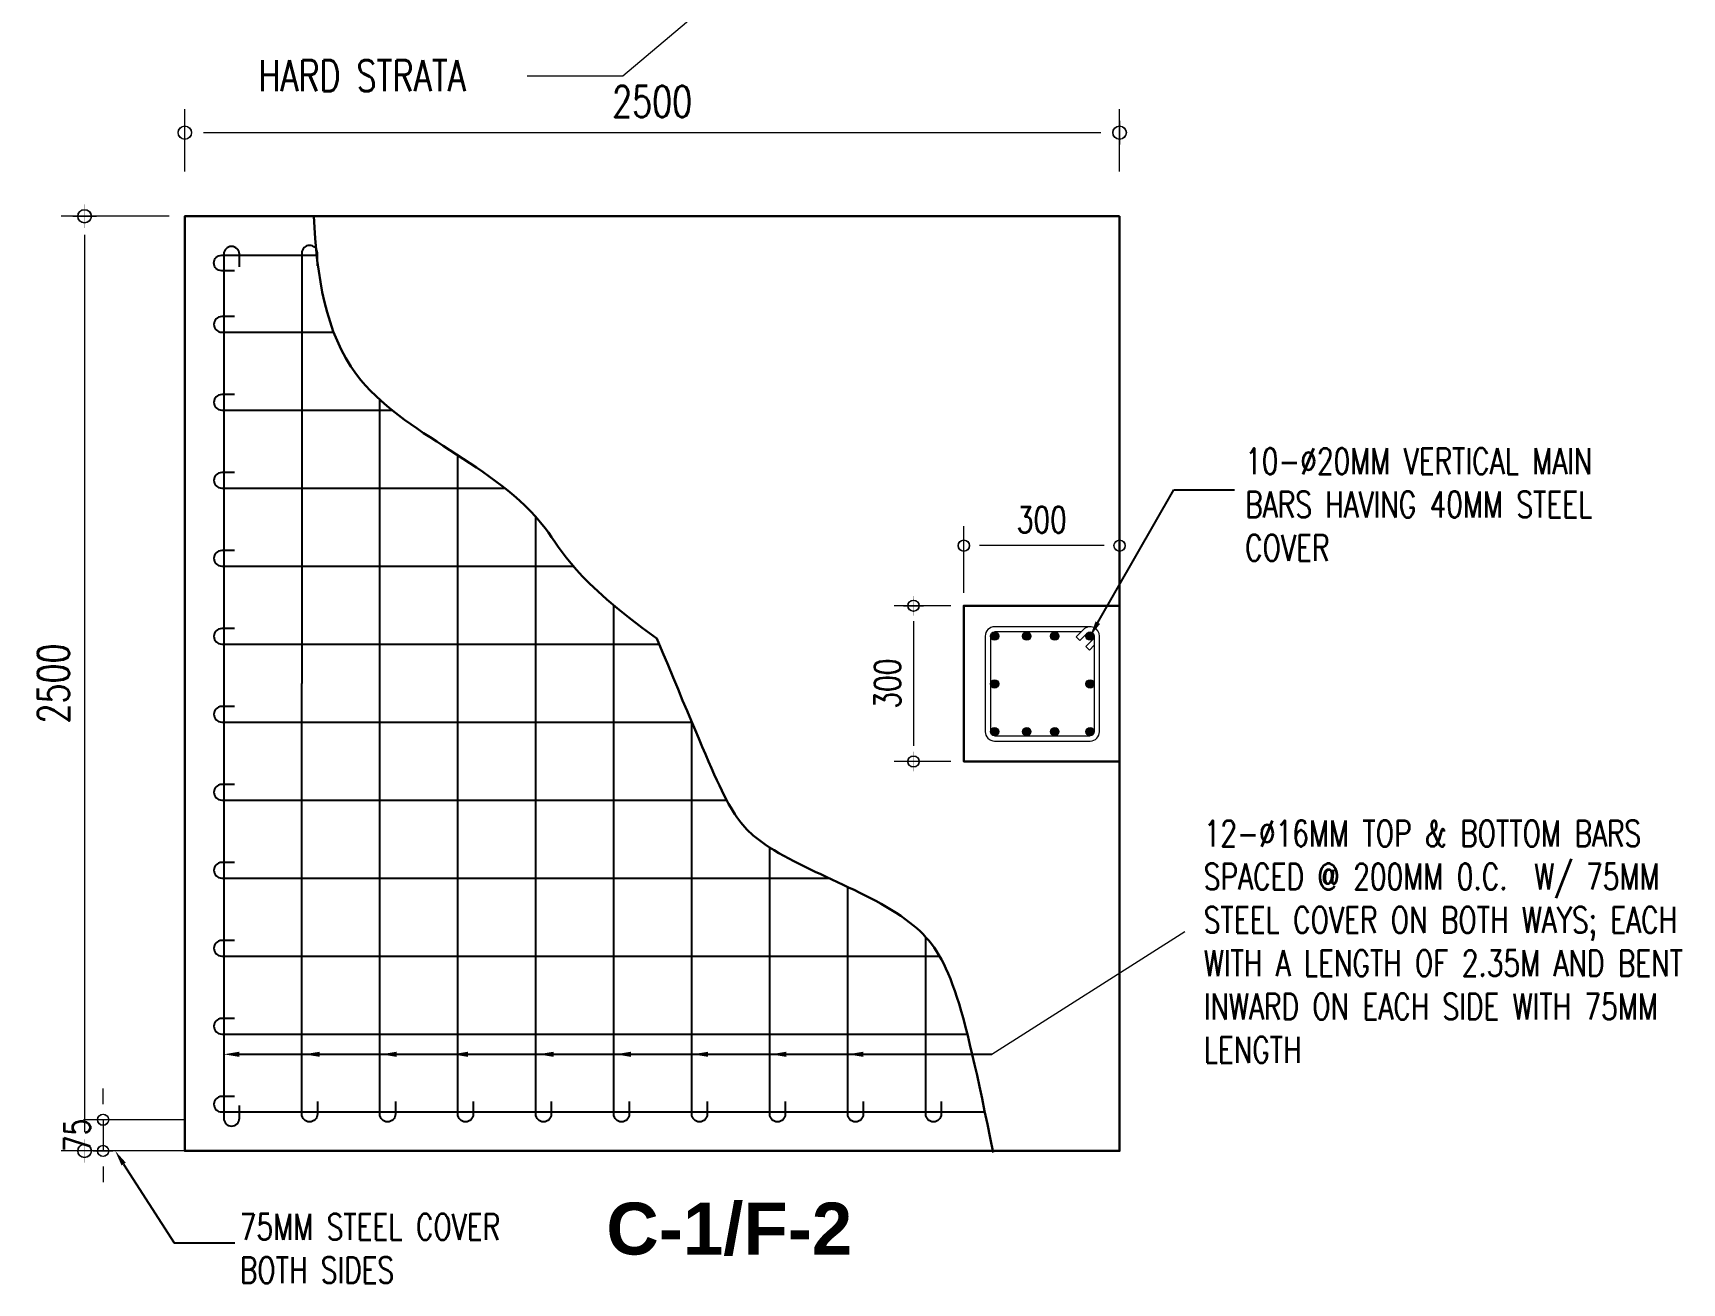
# Model space of a CAD drawing. Header units: millimetres. Extents: x 1634676 to 2610633, y -385676 to -37463.
# Drawn here: x 2103497 to 2106672, y -63711 to -61304 of the extents above; entities that cross this region are included whole.
import ezdxf
from ezdxf import colors
from ezdxf.entities.mleader import LeaderData, LeaderLine
from ezdxf.math import Vec2, Vec3

# ---------------------------------------------------------------- set-up
doc = ezdxf.new("R2010")
doc.units = ezdxf.units.MM
doc.header["$MEASUREMENT"] = 0
doc.layers.get('0').update_dxf_attribs({"lineweight": 15})
doc.layers.get('Defpoints').update_dxf_attribs({"color": 250})
for name, color, linetype, lineweight in [('ST-ANNOT_A', 74, 'Continuous', 20), ('ST-ANNOT_ALeadLines', 250, 'Continuous', 13), ('ST-COL_E', 6, 'Continuous', 30), ('ST-DIM_E', 250, 'Continuous', 13), ('ST-STL_E', 5, 'Continuous', 25), ('ST-TIES_E', 14, 'Continuous', 15)]:
    doc.layers.add(name, color=color, linetype=linetype, lineweight=lineweight)
doc.styles.add('ST_TEXT', font='romans.shx', dxfattribs={"width": 0.75})
doc.styles.get("Standard").update_dxf_attribs({"font": 'GOTHIC.TTF'})
doc.dimstyles.new('ST_D25', dxfattribs={"dimscale": 25, "dimtxt": 2, "dimasz": 1.2, "dimexe": 1.5, "dimexo": 1, "dimgap": 1, "dimtad": 1, "dimdec": 0, "dimzin": 1, "dimdsep": 46, "dimtxsty": 'ST_TEXT', "dimblk": 'OpenIndicator', "dimcen": 1, "dimclrd": 256, "dimclre": 256, "dimclrt": 7, "dimadec": 0, "dimazin": 0, "dimtfac": 1, "dimtdec": 0, "dimtix": 1, "dimtmove": 2, "dimatfit": 3, "dimldrblk": 'OPEN90', "dimfxl": 0.075, "dimlwd": -1, "dimlwe": -1, "dimarcsym": 0})
doc.dimstyles.new('ST_D30', dxfattribs={"dimscale": 30, "dimtxt": 2, "dimasz": 1.2, "dimexe": 1.5, "dimexo": 1, "dimgap": 1, "dimtad": 1, "dimdec": 0, "dimzin": 1, "dimdsep": 46, "dimtxsty": 'ST_TEXT', "dimblk": 'OpenIndicator', "dimcen": 1, "dimclrd": 256, "dimclre": 256, "dimclrt": 7, "dimadec": 0, "dimazin": 0, "dimtfac": 1, "dimtdec": 0, "dimtix": 1, "dimtmove": 2, "dimatfit": 3, "dimldrblk": 'OPEN90', "dimfxl": 0.075, "dimlwd": -1, "dimlwe": -1, "dimarcsym": 0})
doc.dimstyles.new('ST_D35', dxfattribs={"dimscale": 35, "dimtxt": 2, "dimasz": 1.2, "dimexe": 1.5, "dimexo": 1, "dimgap": 1, "dimtad": 1, "dimdec": 0, "dimzin": 1, "dimdsep": 46, "dimtxsty": 'ST_TEXT', "dimblk": 'OpenIndicator', "dimcen": 1, "dimclrd": 256, "dimclre": 256, "dimclrt": 7, "dimadec": 0, "dimazin": 0, "dimtfac": 1, "dimtdec": 0, "dimtix": 1, "dimtmove": 2, "dimatfit": 3, "dimldrblk": 'OPEN90', "dimfxl": 0.075, "dimlwd": -1, "dimlwe": -1, "dimarcsym": 0})

# ---------------------------------------------------------------- blocks, each defined once
blk = doc.blocks.new('OpenIndicator')
at = {"layer": 'ST-DIM_E'}
h = blk.add_hatch(color=255, dxfattribs=at)
h.paths.add_polyline_path([(0.3500000000000002, 0), (0.3645194722411961, 0, 0.4142135623730951), (2.775557561562891e-16, 0.364519472241196), (2.775557561562891e-16, 0.3500000000000001, -0.4142135623730951)])
h.paths.add_polyline_path([(2.775557561562891e-16, 0.3500000000000001), (2.775557561562891e-16, 0.364519472241196, 0.4142135623730951), (-0.3645194722411955, 0), (-0.3499999999999998, 0, -0.4142135623730953)])
h.paths.add_polyline_path([(1.665334536937735e-16, -0.3499999999999999), (1.665334536937735e-16, -0.3645194722411956, 0.4142135623730951), (0.3645194722411961, 0), (0.3500000000000002, 0, -0.4142135623730949)])
h.paths.add_polyline_path([(-0.3499999999999998, 0), (-0.3645194722411955, 0, 0.4142135623730949), (1.665334536937735e-16, -0.3645194722411956), (1.665334536937735e-16, -0.3499999999999999, -0.4142135623730949)])
at = {"layer": 'ST-DIM_E', "color": 255}
blk.add_line((2.983402616018552e-16, 0.6342797221434002), (1.457489482482074e-16, -0.6342797221434002), dxfattribs=at)
at = {"layer": 'ST-DIM_E', "color": 255, "const_width": 0.01}
blk.add_lwpolyline([(-0.6295341379212689, 0), (0.6295341379212693, 0)], dxfattribs=at)
at = {"layer": 'ST-DIM_E', "color": 255}
for centre, radius in [((3.33066907387547e-16, 1.443384749626027e-16), 0.3645194722411958), ((2.220446049250313e-16, 1.443384749626027e-16), 0.35)]:
    blk.add_circle(centre, radius, dxfattribs=at)
blk = doc.blocks.new('*D1744')
at = {"layer": 'Defpoints', "color": 0, "transparency": 16777216}
for p in [(2105289.466413349, -62291.11551059781), (2105289.466413349, -62406.74503554495), (2105589.466413349, -62406.74503554495)]:
    blk.add_point(p, dxfattribs=at)
at = {"layer": 'ST-DIM_E', "transparency": 16777216}
for p, q in [((2105289.466413349, -62381.74503554495), (2105289.466413349, -62253.61551059781)), ((2105589.466413349, -62381.74503554495), (2105589.466413349, -62253.61551059781)), ((2105559.466413349, -62291.11551059781), (2105319.466413349, -62291.11551059781))]:
    blk.add_line(p, q, dxfattribs=at)
at = {"layer": 'ST-DIM_E', "transparency": 16777216, "xscale": 30, "yscale": 30, "zscale": 30, "rotation": 180}
blk.add_blockref('OpenIndicator', (2105289.466413349, -62291.11551059781), dxfattribs=at)
at = {"layer": 'ST-DIM_E', "transparency": 16777216, "xscale": 30, "yscale": 30, "zscale": 30}
blk.add_blockref('OpenIndicator', (2105589.466413349, -62291.11551059781), dxfattribs=at)
at = {"layer": 'ST-DIM_E', "color": 7, "transparency": 16777216, "insert": (2105439.466413349, -62241.11551059781), "char_height": 50, "attachment_point": 5, "style": 'ST_TEXT'}
blk.add_mtext('300', dxfattribs=at)
blk = doc.blocks.new('_Open90')
at = {"color": 0, "linetype": 'ByBlock', "lineweight": -2}
for p, q in [((0, 0), (-1, 0)), ((-0.5, 0.5), (0, 0)), ((0, 0), (-0.5, -0.5))]:
    blk.add_line(p, q, dxfattribs=at)
blk = doc.blocks.new('*D1743')
at = {"layer": 'Defpoints', "color": 0, "transparency": 16777216}
for p in [(2103816.450809558, -63396.74503554498), (2103631.966413351, -63456.74503554498), (2103816.450809558, -63456.74503554498)]:
    blk.add_point(p, dxfattribs=at)
at = {"layer": 'ST-DIM_E', "transparency": 16777216}
for p, q in [((2103631.966413351, -63366.74503554498), (2103631.966413351, -63336.74503554498)), ((2103791.450809558, -63396.74503554498), (2103594.466413351, -63396.74503554498)), ((2103631.966413351, -63396.74503554498), (2103631.966413351, -63456.74503554498)), ((2103791.450809558, -63456.74503554498), (2103594.466413351, -63456.74503554498)), ((2103631.966413351, -63486.74503554498), (2103631.966413351, -63516.74503554498))]:
    blk.add_line(p, q, dxfattribs=at)
at = {"layer": 'ST-DIM_E', "transparency": 16777216, "xscale": 30, "yscale": 30, "zscale": 30}
for p, rotation in [((2103631.966413351, -63396.74503554498), 270), ((2103631.966413351, -63456.74503554498), 90)]:
    blk.add_blockref('OpenIndicator', p, dxfattribs=dict(at, rotation=rotation))
at = {"layer": 'ST-DIM_E', "color": 7, "transparency": 16777216, "insert": (2103581.966413351, -63426.74503554557), "char_height": 50, "width": 58.92857142857143, "attachment_point": 5, "rotation": 90, "style": 'ST_TEXT'}
blk.add_mtext('75', dxfattribs=at)
blk = doc.blocks.new('*D1742')
at = {"layer": 'Defpoints', "color": 0, "ltscale": 2, "transparency": 16777216}
for p in [(2105589.466413349, -61495.75673839122), (2103789.466413349, -61600.26063933688), (2105589.466413349, -61600.26063933688)]:
    blk.add_point(p, dxfattribs=at)
at = {"layer": 'ST-DIM_E', "ltscale": 2, "transparency": 16777216}
for p, q in [((2103789.466413349, -61570.26063933688), (2103789.466413349, -61450.75673839122)), ((2105589.466413349, -61570.26063933688), (2105589.466413349, -61450.75673839122)), ((2103825.466413349, -61495.75673839122), (2105553.466413349, -61495.75673839122))]:
    blk.add_line(p, q, dxfattribs=at)
at = {"layer": 'ST-DIM_E', "ltscale": 2, "transparency": 16777216, "xscale": 36, "yscale": 36, "zscale": 36, "rotation": 180}
blk.add_blockref('OpenIndicator', (2103789.466413349, -61495.75673839122), dxfattribs=at)
at = {"layer": 'ST-DIM_E', "ltscale": 2, "transparency": 16777216, "xscale": 36, "yscale": 36, "zscale": 36}
blk.add_blockref('OpenIndicator', (2105589.466413349, -61495.75673839122), dxfattribs=at)
at = {"layer": 'ST-DIM_E', "color": 7, "ltscale": 2, "transparency": 16777216, "insert": (2104689.466413349, -61435.75673839122), "char_height": 60, "attachment_point": 5, "style": 'ST_TEXT'}
blk.add_mtext('2500', dxfattribs=at)
blk = doc.blocks.new('*D1745')
at = {"layer": 'Defpoints', "color": 0, "ltscale": 2, "transparency": 16777216}
for p in [(2103789.46641335, -61656.74503554498), (2103596.450809564, -63456.74503554498), (2103789.46641335, -63456.74503554498)]:
    blk.add_point(p, dxfattribs=at)
at = {"layer": 'ST-DIM_E', "ltscale": 2, "transparency": 16777216}
for p, q in [((2103759.46641335, -61656.74503554498), (2103551.450809564, -61656.74503554498)), ((2103596.450809564, -61692.74503554498), (2103596.450809564, -63420.74503554498)), ((2103759.46641335, -63456.74503554498), (2103551.450809564, -63456.74503554498))]:
    blk.add_line(p, q, dxfattribs=at)
at = {"layer": 'ST-DIM_E', "ltscale": 2, "transparency": 16777216, "xscale": 36, "yscale": 36, "zscale": 36}
for p, rotation in [((2103596.450809564, -61656.74503554498), 90), ((2103596.450809564, -63456.74503554498), 270)]:
    blk.add_blockref('OpenIndicator', p, dxfattribs=dict(at, rotation=rotation))
at = {"layer": 'ST-DIM_E', "color": 7, "ltscale": 2, "transparency": 16777216, "insert": (2103536.450809564, -62556.74503554557), "char_height": 60, "attachment_point": 5, "rotation": 90, "style": 'ST_TEXT'}
blk.add_mtext('2500', dxfattribs=at)
blk = doc.blocks.new('*D1746')
at = {"layer": 'Defpoints', "color": 0, "transparency": 16777216}
for p in [(2105289.46641335, -62406.74503554498), (2105192.585004868, -62706.74503554498), (2105289.46641335, -62706.74503554498)]:
    blk.add_point(p, dxfattribs=at)
at = {"layer": 'ST-DIM_E', "transparency": 16777216}
for p, q in [((2105264.46641335, -62406.74503554498), (2105155.085004868, -62406.74503554498)), ((2105192.585004868, -62436.74503554498), (2105192.585004868, -62676.74503554498)), ((2105264.46641335, -62706.74503554498), (2105155.085004868, -62706.74503554498))]:
    blk.add_line(p, q, dxfattribs=at)
at = {"layer": 'ST-DIM_E', "transparency": 16777216, "xscale": 30, "yscale": 30, "zscale": 30}
for p, rotation in [((2105192.585004868, -62406.74503554498), 90), ((2105192.585004868, -62706.74503554498), 270)]:
    blk.add_blockref('OpenIndicator', p, dxfattribs=dict(at, rotation=rotation))
at = {"layer": 'ST-DIM_E', "color": 7, "transparency": 16777216, "insert": (2105142.585004867, -62556.74503554557), "char_height": 50, "attachment_point": 5, "rotation": 90, "style": 'ST_TEXT'}
blk.add_mtext('300', dxfattribs=at)

msp = doc.modelspace()

# ---------------------------------------------------------------- hatches: boundary and pattern name
at = {"layer": 'ST-TIES_E', "ltscale": 2}
h = msp.add_hatch(color=256, dxfattribs=at)
h.dxf.hatch_style = 1
h.paths.add_polyline_path([(2105348.694138904, -62457.3615255067, 1), (2105348.694138904, -62473.3615255067, 1)])
h = msp.add_hatch(color=256, dxfattribs=at)
h.dxf.hatch_style = 1
h.paths.add_polyline_path([(2105410.67398636, -62457.3615255067, 1), (2105410.67398636, -62473.3615255067, 1)])
h = msp.add_hatch(color=256, dxfattribs=at)
h.dxf.hatch_style = 1
h.paths.add_polyline_path([(2105464.67398636, -62457.3615255067, 1), (2105464.67398636, -62473.3615255067, 1)])
h = msp.add_hatch(color=256, dxfattribs=at)
h.dxf.hatch_style = 1
h.paths.add_polyline_path([(2105532.6941389, -62457.3615255067, 1), (2105532.6941389, -62473.3615255067, 1)])
h = msp.add_hatch(color=256, dxfattribs=at)
h.dxf.hatch_style = 1
h.paths.add_polyline_path([(2105348.694138904, -62549.3615255067, 1), (2105348.694138904, -62565.3615255067, 1)])
h = msp.add_hatch(color=256, dxfattribs=at)
h.dxf.hatch_style = 1
h.paths.add_polyline_path([(2105532.6941389, -62549.3615255067, 1), (2105532.6941389, -62565.3615255067, 1)])
h = msp.add_hatch(color=256, dxfattribs=at)
h.dxf.hatch_style = 1
h.paths.add_polyline_path([(2105348.694138904, -62641.3615255067, 1), (2105348.694138904, -62657.3615255067, 1)])
h = msp.add_hatch(color=256, dxfattribs=at)
h.dxf.hatch_style = 1
h.paths.add_polyline_path([(2105410.67398636, -62641.3615255067, 1), (2105410.67398636, -62657.3615255067, 1)])
h = msp.add_hatch(color=256, dxfattribs=at)
h.dxf.hatch_style = 1
h.paths.add_polyline_path([(2105464.67398636, -62641.3615255067, 1), (2105464.67398636, -62657.3615255067, 1)])
h = msp.add_hatch(color=256, dxfattribs=at)
h.dxf.hatch_style = 1
h.paths.add_polyline_path([(2105532.6941389, -62641.3615255067, 1), (2105532.6941389, -62657.3615255067, 1)])

# ---------------------------------------------------------------- linework, layer by layer
at = {"layer": 'ST-ANNOT_ALeadLines'}
msp.add_line((2105343.332043826, -63270.64579682144), (2105715.011555991, -63033.89012144809), dxfattribs=at)
at = {"layer": 'ST-COL_E'}
for points in [[(2105589.466413349, -61656.74503554495), (2105589.466413349, -63456.74503554495), (2103789.466413349, -63456.74503554495), (2103789.466413349, -61656.74503554495)], [(2105589.466413349, -62406.74503554495), (2105589.466413349, -62706.74503554495), (2105289.466413349, -62706.74503554495), (2105289.466413349, -62406.74503554495)]]:
    msp.add_lwpolyline(points, close=True, dxfattribs=at)
for points, knots in [([(2104698.417422554, -62469.85895448113), (2104538.573258267, -62355.22420582686), (2104456.696296533, -62154.80008243815), (2104082.755322987, -62039.98496381984), (2104043.703001717, -61772.16272433613), (2104037.710968708, -61656.74503554495)], [0, 0, 0, 0, 169.336091076029, 637.9872411259869, 959.7959312637249, 959.7959312637249, 959.7959312637249, 959.7959312637249]), ([(2104698.417422554, -62469.85895448113), (2104819.431327265, -62759.73177588823), (2104865.270288121, -62888.18881405237), (2105230.778185129, -62985.53839959762), (2105284.951126969, -63155.03930764178), (2105345.779743114, -63459.67874986304)], [0.001730984483430195, 0.001730984483430195, 0.001730984483430195, 0.001730984483430195, 0.1534508820242159, 0.3957136610874465, 0.5914432038300096, 0.5914432038300096, 0.5914432038300096, 0.5914432038300096])]:
    msp.add_open_spline(points, degree=3, knots=knots, dxfattribs=at)
at = {"layer": 'ST-STL_E'}
for points in [[(2103894.466413349, -61754.24503554495), (2103894.466413349, -61729.78855110797, 0.9999999999999999), (2103864.466413349, -61729.78855110797), (2103864.466413349, -63393.78855110797, 0.9999999999999999), (2103894.46641335, -63393.78855110797), (2103894.466413349, -63369.33206667098)], [(2104044.644275574, -61752.20151997077), (2104044.644275574, -61727.74503554495, 0.9999999999999999), (2104014.644275574, -61727.74503554495), (2104014.644275551, -62556.74503554495)], [(2103884.922897775, -61761.74503554356), (2103860.466413349, -61761.74503554356, -0.9999999999999999), (2103860.466413349, -61731.74503554263), (2104043.472086612, -61731.74503554402)], [(2103884.922897775, -61849.96641332874), (2103860.466413349, -61849.96641332827, 0.9999999999999999), (2103860.466413349, -61879.9664133292), (2104075.939290637, -61879.96641333248)], [(2103884.922897775, -62000.14427555003), (2103860.466413349, -62000.14427554957, 0.9999999999999999), (2103860.466413349, -62030.1442755505), (2104188.596057951, -62030.14427555549)], [(2104194.822137795, -63361.28855111914), (2104194.822137796, -63385.74503554495, -0.9999999999999999), (2104164.822137795, -63385.74503554495), (2104164.822137774, -62009.89442114647)], [(2104345.000000016, -63361.28855111914), (2104345.000000017, -63385.74503554495, -0.9999999999999999), (2104315.000000016, -63385.74503554495), (2104314.999999997, -62116.96389363502)], [(2103884.922897775, -62150.32213777133), (2103860.466413349, -62150.32213777086, 0.9999999999999999), (2103860.466413349, -62180.32213777179), (2104405.607487466, -62180.32213778009)], [(2104495.177862238, -63361.28855111914), (2104495.177862238, -63385.74503554495, -0.9999999999999999), (2104465.177862237, -63385.74503554495), (2104465.17786222, -62235.47227567404)], [(2103884.922897775, -62300.49999999262), (2103860.466413349, -62300.49999999216, 0.9999999999999999), (2103860.466413349, -62330.49999999309), (2104537.465518357, -62330.50000000338)], [(2104645.355724459, -63361.28855111914), (2104645.35572446, -63385.74503554495, -0.9999999999999999), (2104615.355724459, -63385.74503554495), (2104615.355724444, -62405.91383336842)], [(2103884.922897775, -62450.67786221392), (2103860.466413349, -62450.67786221345, 0.9999999999999999), (2103860.466413349, -62480.67786221438), (2104702.932668203, -62480.6778622272)], [(2104044.644275574, -63361.28855111914), (2104044.644275574, -63385.74503554495, -0.9999999999999999), (2104014.644275574, -63385.74503554495), (2104014.644275551, -62556.74503554495)], [(2103884.922897775, -62600.85572443522), (2103860.466413349, -62600.85572443475, 0.9999999999999999), (2103860.466413349, -62630.85572443569), (2104765.585604403, -62630.85572444945)], [(2104795.53358668, -63361.28855111914), (2104795.533586681, -63385.74503554495, -0.9999999999999999), (2104765.53358668, -63385.74503554495), (2104765.533586668, -62630.73184966311)], [(2103884.922897775, -62751.03358665651), (2103860.466413349, -62751.03358665605, 0.9999999999999999), (2103860.466413349, -62781.03358665698), (2104832.839774673, -62781.03358667177)], [(2103884.922897775, -62901.21144887781), (2103860.466413349, -62901.21144887734, 0.9999999999999999), (2103860.466413349, -62931.21144887828), (2105029.564095921, -62931.21144889606)], [(2104945.711448902, -63361.28855111914), (2104945.711448902, -63385.74503554495, -0.9999999999999999), (2104915.711448901, -63385.74503554495), (2104915.711448893, -62872.32128994447)], [(2105095.889311123, -63361.28855111914), (2105095.889311124, -63385.74503554495, -0.9999999999999999), (2105065.889311123, -63385.74503554495), (2105065.889311116, -62948.22066559192)], [(2103884.922897775, -63051.3893110991), (2103860.466413349, -63051.38931109864, 0.9999999999999999), (2103860.466413349, -63081.38931109957), (2105242.61769039, -63081.38931112059)], [(2105246.067173344, -63361.28855111914), (2105246.067173345, -63385.74503554495, -0.9999999999999999), (2105216.067173344, -63385.74503554495), (2105216.067173338, -63044.79833319203)], [(2103884.922897775, -63201.5671733204), (2103860.466413349, -63201.56717331993, 0.9999999999999999), (2103860.466413349, -63231.56717332087), (2105296.237805038, -63231.5671733427)], [(2103884.922897775, -63351.74503554169), (2103860.466413349, -63351.74503554123, 0.9999999999999999), (2103860.466413349, -63381.74503554216), (2105329.961737019, -63381.74503556451)]]:
    msp.add_lwpolyline(points, format="xyb", dxfattribs=at)
at = {"layer": 'ST-TIES_E'}
for p, q in [((2105505.824081216, -62466.77573907467), (2105519.96621684, -62452.63360345455)), ((2105340.6941389, -62465.3615255067), (2105340.6941389, -62649.3615255067)), ((2105512.895149027, -62473.84680688473), (2105505.824081216, -62466.77573907467)), ((2105527.03728465, -62459.70467126461), (2105512.895149027, -62473.84680688473)), ((2105524.208857526, -62485.1605153838), (2105538.350993149, -62471.01837976369)), ((2105531.279925339, -62492.23158319386), (2105524.208857526, -62485.1605153838)), ((2105540.694138904, -62482.81736964079), (2105531.279925339, -62492.23158319386)), ((2105540.694138904, -62465.3615255067), (2105540.694138904, -62649.3615255067))]:
    msp.add_line(p, q, dxfattribs=at)
for points in [[(2105532.6941389, -62447.3615255067), (2105348.694138904, -62447.3615255067)], [(2105515.238294781, -62457.3615255067), (2105348.694138904, -62457.3615255067)], [(2105330.694138904, -62465.3615255067), (2105330.694138904, -62649.3615255067)], [(2105550.6941389, -62649.3615255067), (2105550.6941389, -62465.3615255067)], [(2105348.694138904, -62657.3615255067), (2105532.6941389, -62657.3615255067)], [(2105348.694138904, -62667.3615255067), (2105532.6941389, -62667.3615255067)]]:
    msp.add_lwpolyline(points, dxfattribs=at)
for centre in [(2105348.694138904, -62465.3615255067), (2105348.694138904, -62557.3615255067), (2105348.694138904, -62649.3615255067)]:
    msp.add_circle(centre, 8, dxfattribs=at)
at = {"layer": 'ST-TIES_E', "ltscale": 2}
for centre in [(2105410.67398636, -62465.3615255067), (2105464.67398636, -62465.3615255067), (2105532.6941389, -62465.3615255067), (2105532.6941389, -62557.3615255067), (2105410.67398636, -62649.3615255067), (2105464.67398636, -62649.3615255067), (2105532.6941389, -62649.3615255067)]:
    msp.add_circle(centre, 8, dxfattribs=at)
at = {"layer": 'ST-TIES_E'}
for centre, start, end in [((2105348.694138904, -62465.3615255067), 90, 180), ((2105348.694138904, -62649.3615255067), 180, 270)]:
    msp.add_arc(centre, 18, start, end, dxfattribs=at)
at = {"layer": 'ST-TIES_E', "ltscale": 2}
for centre, start, end in [((2105532.6941389, -62465.3615255067), 0, 134.9999999999263), ((2105532.6941389, -62649.3615255067), 270, 0)]:
    msp.add_arc(centre, 18, start, end, dxfattribs=at)

# ---------------------------------------------------------------- texts
at = {"insert": (2104601.142949824, -63556.25067707499), "char_height": 100, "attachment_point": 1}
msp.add_mtext_dynamic_manual_height_columns('{\\fArial|b1|i0|c0|p34;C-1/F-2}', width=2333.06058117242, gutter_width=1.377550189191599, heights=[0.4144534988573206], dxfattribs=at)
at = {"layer": 'ST-ANNOT_A', "ltscale": 2, "insert": (2101959.635324932, -61356.08233736857), "char_height": 60, "width": 2415.134919818585, "attachment_point": 1, "style": 'ST_TEXT'}
msp.add_mtext('\\pi1971.56349;HARD STRATA', dxfattribs=at)
at = {"layer": 'ST-ANNOT_A', "char_height": 50, "attachment_point": 4, "style": 'ST_TEXT'}
for s, width, heights, insert in [('10-%%C20MM VERTICAL MAIN BARS HAVING 40MM STEEL COVER', 854.2720430956304, [0], (2105831.114143515, -62211.66722492213)), ('12-%%C16MM TOP & BOTTOM BARS SPACED @ 200MM 0.C.  W/ 75MM STEEL COVER ON BOTH WAYS; EACH WITH A LENGTH OF 2.35M AND BENT INWARD ON EACH SIDE WITH 75MM LENGTH', 1031.277710661286, [488.4020686380179], (2105751.540547444, -63053.52835134481)), ('75MM STEEL COVER\\PBOTH SIDES', 854.2720430956304, [0], (2103895.251948864, -63644.43224237082))]:
    msp.add_mtext_dynamic_manual_height_columns(s, width=width, gutter_width=1, heights=heights, dxfattribs=dict(at, insert=insert))

# ---------------------------------------------------------------- dimensions: what is measured, and where the dimension line sits
at = {"layer": 'ST-DIM_E', "ltscale": 2}
dim = msp.add_linear_dim(base=(2105589.466413349, -61495.75673839122), p1=(2103789.466413349, -61600.26063933688), p2=(2105589.466413349, -61600.26063933688), text='2500', dimstyle='ST_D30', dxfattribs=at)
dim.commit()
dim.dimension.update_dxf_attribs({"geometry": '*D1742', "text_midpoint": (2104689.466413349, -61435.75673839122)})
dim = msp.add_linear_dim(base=(2103596.450809564, -63456.74503554498), p1=(2103789.466413349, -61656.74503554495), p2=(2103789.466413349, -63456.74503554495), angle=270, text='2500', dimstyle='ST_D30', dxfattribs=at)
dim.commit()
dim.dimension.update_dxf_attribs({"geometry": '*D1745', "text_midpoint": (2103536.450809564, -62556.74503554557)})
at = {"layer": 'ST-DIM_E'}
dim = msp.add_linear_dim(base=(2105289.466413349, -62291.11551059781), p1=(2105589.466413349, -62406.74503554495), p2=(2105289.466413349, -62406.74503554495), text='300', dimstyle='ST_D25', dxfattribs=at)
dim.commit()
dim.dimension.update_dxf_attribs({"geometry": '*D1744', "text_midpoint": (2105439.466413349, -62241.11551059781)})
for base, p1, p2, text, picture, middle in [((2105192.585004868, -62706.74503554498), (2105289.466413349, -62406.74503554495), (2105289.466413349, -62706.74503554495), '300', '*D1746', (2105142.585004867, -62556.74503554557)), ((2103631.966413351, -63456.74503554498), (2103816.450809557, -63396.74503554495), (2103816.450809557, -63456.74503554495), '75', '*D1743', (2103581.966413351, -63426.74503554557))]:
    dim = msp.add_linear_dim(base=base, p1=p1, p2=p2, angle=270, text=text, dimstyle='ST_D25', dxfattribs=at)
    dim.commit()
    dim.dimension.update_dxf_attribs({"geometry": picture, "text_midpoint": middle})

# ---------------------------------------------------------------- leaders
at = {"layer": 'ST-ANNOT_ALeadLines'}
ml = msp.add_multileader_mtext('Standard', dxfattribs=at)
ml.set_content('', color=256)
ml.set_leader_properties()
ml.build(insert=Vec2(0, 0))
ml.multileader.update_dxf_attribs({"dogleg_length": 0.36, "arrow_head_size": 30})
ctx = ml.context
ctx.base_point, ctx.char_height, ctx.arrow_head_size, ctx.landing_gap_size, ctx.plane_origin = Vec3(2105810.422883252, -62183.57836888124), 180, 30, 90, Vec3(2107303.636981526, -62273.92364329679)
notes = []
notes.append((ctx, [(0, (1, 1, 0), (2105693.633080005, -62183.57836888124), (1, 0), 116.7898032471296, [(0, [(2105532.6941389, -62465.3615255067)], 0, [])])]))
ctx.mtext.insert, ctx.mtext.flow_direction = Vec3(2105900.422883252, -62093.57836888124), 5
ml = msp.add_multileader_mtext('Standard', dxfattribs=at)
ml.set_content('', color=256)
ml.set_leader_properties()
ml.build(insert=Vec2(0, 0))
ml.multileader.update_dxf_attribs({"dogleg_length": 116.7898032471296, "arrow_head_size": 30})
ctx = ml.context
ctx.base_point, ctx.char_height, ctx.arrow_head_size, ctx.landing_gap_size, ctx.plane_origin, ctx.plane_x_axis, ctx.plane_y_axis = Vec3(2104239.99871049, -63270.64579682144), 180, 30, 90, Vec3(2105585.309623752, -63250.38358047696), Vec3(-1, 3.673879729454596e-16), Vec3(-3.673879729454596e-16, -1)
notes.append((ctx, [(0, (1, 1, 0), (2103943.208907243, -63270.64579682144), (1, -3.673879729454596e-16), 116.7898032471296, [(0, [(2103864.466413349, -63270.64579682144)], 0, [])])]))
ctx.mtext.insert, ctx.mtext.text_direction, ctx.mtext.rotation, ctx.mtext.flow_direction = Vec3(2104149.99871049, -63360.64579682144), Vec3(-1, 3.673879729454596e-16), 3.141592653589793, 5
ml = msp.add_multileader_mtext('Standard', dxfattribs=at)
ml.set_content('', color=256)
ml.set_leader_properties()
ml.build(insert=Vec2(0, 0))
ml.multileader.update_dxf_attribs({"dogleg_length": 116.7898032471296, "arrow_head_size": 30})
ctx = ml.context
ctx.base_point, ctx.char_height, ctx.arrow_head_size, ctx.landing_gap_size, ctx.plane_origin, ctx.plane_x_axis, ctx.plane_y_axis = Vec3(2104394.832043826, -63270.64579683913), 180, 30, 90, Vec3(2105740.142957088, -63250.38358049466), Vec3(-1, 3.673879729454596e-16), Vec3(-3.673879729454596e-16, -1)
notes.append((ctx, [(0, (1, 1, 0), (2104098.042240579, -63270.64579683913), (1, -3.673879729454596e-16), 116.7898032471296, [(0, [(2104019.299746685, -63270.64579683913)], 0, [])])]))
ctx.mtext.insert, ctx.mtext.text_direction, ctx.mtext.rotation, ctx.mtext.flow_direction = Vec3(2104304.832043826, -63360.64579683913), Vec3(-1, 3.673879729454596e-16), 3.141592653589793, 5
ml = msp.add_multileader_mtext('Standard', dxfattribs=at)
ml.set_content('', color=256)
ml.set_leader_properties()
ml.build(insert=Vec2(0, 0))
ml.multileader.update_dxf_attribs({"dogleg_length": 116.7898032471296, "arrow_head_size": 30})
ctx = ml.context
ctx.base_point, ctx.char_height, ctx.arrow_head_size, ctx.landing_gap_size, ctx.plane_origin, ctx.plane_x_axis, ctx.plane_y_axis = Vec3(2104542.665377159, -63270.64579683587), 180, 30, 90, Vec3(2105887.976290421, -63250.3835804914), Vec3(-1, 3.673879729454596e-16), Vec3(-3.673879729454596e-16, -1)
notes.append((ctx, [(0, (1, 1, 0), (2104245.875573912, -63270.64579683587), (1, -3.673879729454596e-16), 116.7898032471296, [(0, [(2104167.133080018, -63270.64579683587)], 0, [])])]))
ctx.mtext.insert, ctx.mtext.text_direction, ctx.mtext.rotation, ctx.mtext.flow_direction = Vec3(2104452.665377159, -63360.64579683587), Vec3(-1, 3.673879729454596e-16), 3.141592653589793, 5
ml = msp.add_multileader_mtext('Standard', dxfattribs=at)
ml.set_content('', color=256)
ml.set_leader_properties()
ml.build(insert=Vec2(0, 0))
ml.multileader.update_dxf_attribs({"dogleg_length": 116.7898032471296, "arrow_head_size": 30})
ctx = ml.context
ctx.base_point, ctx.char_height, ctx.arrow_head_size, ctx.landing_gap_size, ctx.plane_origin, ctx.plane_x_axis, ctx.plane_y_axis = Vec3(2104679.998710507, -63270.64579683473), 180, 30, 90, Vec3(2106025.309623769, -63250.38358049026), Vec3(-1, 3.673879729454596e-16), Vec3(-3.673879729454596e-16, -1)
notes.append((ctx, [(0, (1, 1, 0), (2104383.20890726, -63270.64579683473), (1, -3.673879729454596e-16), 116.7898032471296, [(0, [(2104304.466413366, -63270.64579683473)], 0, [])])]))
ctx.mtext.insert, ctx.mtext.text_direction, ctx.mtext.rotation, ctx.mtext.flow_direction = Vec3(2104589.998710507, -63360.64579683473), Vec3(-1, 3.673879729454596e-16), 3.141592653589793, 5
ml = msp.add_multileader_mtext('Standard', dxfattribs=at)
ml.set_content('', color=256)
ml.set_leader_properties()
ml.build(insert=Vec2(0, 0))
ml.multileader.update_dxf_attribs({"dogleg_length": 116.7898032471296, "arrow_head_size": 30})
ctx = ml.context
ctx.base_point, ctx.char_height, ctx.arrow_head_size, ctx.landing_gap_size, ctx.plane_origin, ctx.plane_x_axis, ctx.plane_y_axis = Vec3(2104845.332043826, -63270.64579682144), 180, 30, 90, Vec3(2106190.642957088, -63250.38358047696), Vec3(-1, 3.673879729454596e-16), Vec3(-3.673879729454596e-16, -1)
notes.append((ctx, [(0, (1, 1, 0), (2104548.542240579, -63270.64579682144), (1, -3.673879729454596e-16), 116.7898032471296, [(0, [(2104469.799746685, -63270.64579682144)], 0, [])])]))
ctx.mtext.insert, ctx.mtext.text_direction, ctx.mtext.rotation, ctx.mtext.flow_direction = Vec3(2104755.332043826, -63360.64579682144), Vec3(-1, 3.673879729454596e-16), 3.141592653589793, 5
ml = msp.add_multileader_mtext('Standard', dxfattribs=at)
ml.set_content('', color=256)
ml.set_leader_properties()
ml.build(insert=Vec2(0, 0))
ml.multileader.update_dxf_attribs({"dogleg_length": 116.7898032471296, "arrow_head_size": 30})
ctx = ml.context
ctx.base_point, ctx.char_height, ctx.arrow_head_size, ctx.landing_gap_size, ctx.plane_origin, ctx.plane_x_axis, ctx.plane_y_axis = Vec3(2104994.165377159, -63270.64579682144), 180, 30, 90, Vec3(2106339.476290421, -63250.38358047696), Vec3(-1, 3.673879729454596e-16), Vec3(-3.673879729454596e-16, -1)
notes.append((ctx, [(0, (1, 1, 0), (2104697.375573912, -63270.64579682144), (1, -3.673879729454596e-16), 116.7898032471296, [(0, [(2104618.633080018, -63270.64579682144)], 0, [])])]))
ctx.mtext.insert, ctx.mtext.text_direction, ctx.mtext.rotation, ctx.mtext.flow_direction = Vec3(2104904.165377159, -63360.64579682144), Vec3(-1, 3.673879729454596e-16), 3.141592653589793, 5
ml = msp.add_multileader_mtext('Standard', dxfattribs=at)
ml.set_content('', color=256)
ml.set_leader_properties()
ml.build(insert=Vec2(0, 0))
ml.multileader.update_dxf_attribs({"dogleg_length": 116.7898032471296, "arrow_head_size": 30})
ctx = ml.context
ctx.base_point, ctx.char_height, ctx.arrow_head_size, ctx.landing_gap_size, ctx.plane_origin, ctx.plane_x_axis, ctx.plane_y_axis = Vec3(2105142.665377159, -63270.64579682144), 180, 30, 90, Vec3(2106487.976290421, -63250.38358047696), Vec3(-1, 3.673879729454596e-16), Vec3(-3.673879729454596e-16, -1)
notes.append((ctx, [(0, (1, 1, 0), (2104845.875573912, -63270.64579682144), (1, -3.673879729454596e-16), 116.7898032471296, [(0, [(2104767.133080018, -63270.64579682144)], 0, [])])]))
ctx.mtext.insert, ctx.mtext.text_direction, ctx.mtext.rotation, ctx.mtext.flow_direction = Vec3(2105052.665377159, -63360.64579682144), Vec3(-1, 3.673879729454596e-16), 3.141592653589793, 5
ml = msp.add_multileader_mtext('Standard', dxfattribs=at)
ml.set_content('', color=256)
ml.set_leader_properties()
ml.build(insert=Vec2(0, 0))
ml.multileader.update_dxf_attribs({"dogleg_length": 116.7898032471296, "arrow_head_size": 30})
ctx = ml.context
ctx.base_point, ctx.char_height, ctx.arrow_head_size, ctx.landing_gap_size, ctx.plane_origin, ctx.plane_x_axis, ctx.plane_y_axis = Vec3(2105292.998710492, -63270.64579682423), 180, 30, 90, Vec3(2106638.309623754, -63250.38358047976), Vec3(-1, 3.673879729454596e-16), Vec3(-3.673879729454596e-16, -1)
notes.append((ctx, [(0, (1, 1, 0), (2104996.208907245, -63270.64579682423), (1, -3.673879729454596e-16), 116.7898032471296, [(0, [(2104917.466413351, -63270.64579682423)], 0, [])])]))
ctx.mtext.insert, ctx.mtext.text_direction, ctx.mtext.rotation, ctx.mtext.flow_direction = Vec3(2105202.998710492, -63360.64579682423), Vec3(-1, 3.673879729454596e-16), 3.141592653589793, 5
ml = msp.add_multileader_mtext('Standard', dxfattribs=at)
ml.set_content('', color=256)
ml.set_leader_properties()
ml.build(insert=Vec2(0, 0))
ml.multileader.update_dxf_attribs({"dogleg_length": 116.7898032471296, "arrow_head_size": 30})
ctx = ml.context
ctx.base_point, ctx.char_height, ctx.arrow_head_size, ctx.landing_gap_size, ctx.plane_origin, ctx.plane_x_axis, ctx.plane_y_axis = Vec3(2105523.332043826, -63270.64579682144), 180, 30, 90, Vec3(2106868.642957088, -63250.38358047696), Vec3(-1, 3.673879729454596e-16), Vec3(-3.673879729454596e-16, -1)
notes.append((ctx, [(0, (1, 1, 0), (2105226.542240579, -63270.64579682144), (1, -3.673879729454596e-16), 116.7898032471296, [(0, [(2105065.889311121, -63270.64579682423)], 0, [])])]))
ctx.mtext.insert, ctx.mtext.text_direction, ctx.mtext.rotation, ctx.mtext.flow_direction = Vec3(2105433.332043826, -63360.64579682144), Vec3(-1, 3.673879729454596e-16), 3.141592653589793, 5
ml = msp.add_multileader_mtext('Standard', dxfattribs=at)
ml.set_content('', color=256)
ml.set_leader_properties()
ml.build(insert=Vec2(0, 0))
ml.multileader.update_dxf_attribs({"dogleg_length": 0.36, "arrow_head_size": 30})
ctx = ml.context
ctx.base_point, ctx.char_height, ctx.arrow_head_size, ctx.landing_gap_size, ctx.plane_origin = Vec3(2103885.791752111, -63633.78383151928), 180, 30, 90, Vec3(2105926.694668008, -64365.7785805396)
notes.append((ctx, [(0, (1, 1, 0), (2103769.001948864, -63633.78383151928), (1, 0), 116.7898032471296, [(0, [(2103655.458611454, -63456.74503554498)], 0, [])])]))
ctx.mtext.insert, ctx.mtext.flow_direction = Vec3(2103975.791752111, -63543.78383151928), 5
at = {"layer": 'ST-DIM_E'}
msp.add_leader([(2105028.810155457, -61052.8216629824), (2104632.618766239, -61386.93008767167), (2104448.370764318, -61386.93008767167)], dimstyle='ST_D35', override={"dimasz": 1.5, "dimtad": 0}, dxfattribs=at)
for ctx, leaders in notes:
    for number, flags, end, landing, length, lines in leaders:
        leader = LeaderData()
        leader.index, (leader.has_last_leader_line, leader.has_dogleg_vector, leader.attachment_direction) = number, flags
        leader.last_leader_point, leader.dogleg_vector, leader.dogleg_length = Vec3(end), Vec3(landing), length
        for number, points, colour, breaks in lines:
            line = LeaderLine()
            line.index, line.vertices, line.color, line.breaks = number, Vec3.list(points), colors.encode_raw_color(colour), breaks
            leader.lines.append(line)
        ctx.leaders.append(leader)

doc.saveas('drawing.dxf')
